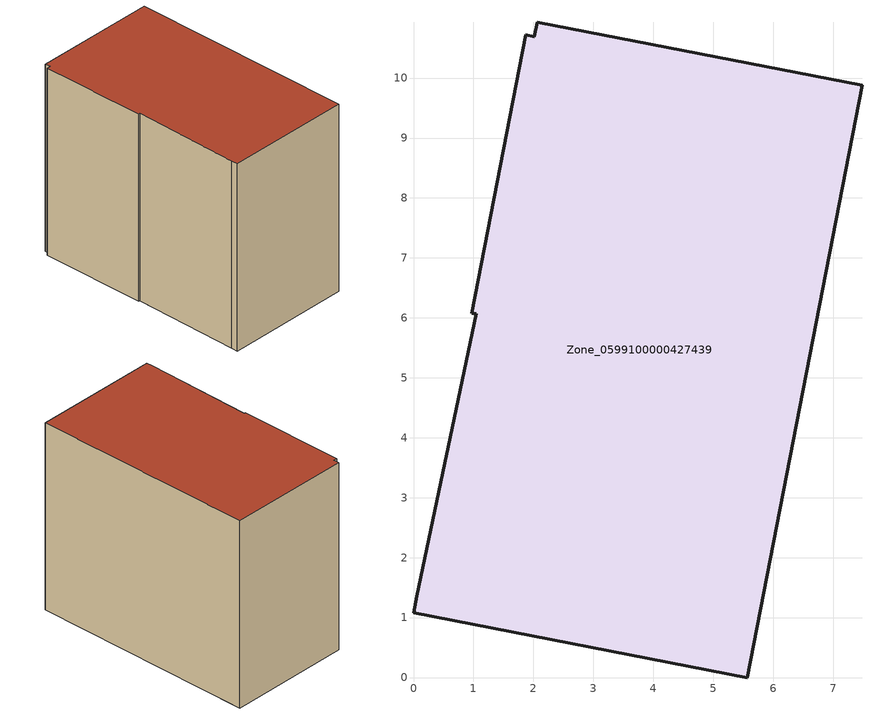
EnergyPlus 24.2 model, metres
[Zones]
Zone_0599100000427439
 floor ground (C_G): 1.87,10.72 2.02,10.69 2.07,10.93 7.48,9.88 5.57,0 0,1.08 0.05,1.35 1.04,6.07 0.97,6.08 z0
 wall outside (C_F): 0,1.08 5.57,0 7.48,9.88 2.07,10.93 2.02,10.69 1.87,10.72 0.97,6.08 1.04,6.07 0.05,1.35 0,1.08 z0:8.47
 roof outside (C_R): 2.02,10.69 1.87,10.72 0.97,6.08 1.04,6.07 0.05,1.35 0,1.08 5.57,0 7.48,9.88 2.07,10.93 z8.47
[BUILDING]
Pand.0599100000427439: North Axis=0; Terrain=City; Loads Convergence Tolerance Value=0.04; Temperature Convergence Tolerance Value=0.4; Solar Distribution=FullExterior; Maximum Number of Warmup Days=25; Minimum Number of Warmup Days=1
[Site:Location]
Rotterdam.The.Hague.AP_ZH_NLD Design_Conditions: Latitude=51.96; Longitude=4.45; Time Zone=1; Elevation=-4.5
[SITE:GROUNDTEMPERATURE:BUILDINGSURFACE]
18, 18, 18, 18, 18, 18, 18, 18, 18, 18, 18, 18
[MATERIAL] Thermal Absorptance=0.9; Solar Absorptance=0.7; Visible Absorptance=0.7
Name | Roughness | Thickness | Conductivity | Density | Specific Heat
G.TC.2006-2014 | MediumSmooth | 0.15 | 0.06 | 540 | 1210
F.TC.2006-2014 | Rough | 0.3 | 0.12 | 1920 | 840
R.TC.2006-2014 | MediumRough | 0.2 | 0.08 | 1500 | 1000
[CONSTRUCTION]
C_G: G.TC.2006-2014
C_F: F.TC.2006-2014
C_R: R.TC.2006-2014
[ZONE]
Zone_0599100000427439: Type=1; Multiplier=1; Ceiling Height=Autocalculate; Volume=Autocalculate; Floor Area=autocalculate; Part of Total Floor Area=Yes
[ZONEINFILTRATION:DESIGNFLOWRATE]
Infil_Zone_0599100000427439: Zone or ZoneList or Space or SpaceList=Zone_0599100000427439; Schedule=AlwaysOn; Design Flow Rate Calculation Method=Flow/Area; Flow Rate per Floor Area=0.0015; Constant Term Coefficient=1; Temperature Term Coefficient=0; Velocity Term Coefficient=0; Velocity Squared Term Coefficient=0
[HVACTEMPLATE:ZONE:IDEALLOADSAIRSYSTEM]
Zone_0599100000427439: Maximum Heating Supply Air Temperature=50; Minimum Cooling Supply Air Temperature=13; Maximum Heating Supply Air Humidity Ratio=0.0156; Minimum Cooling Supply Air Humidity Ratio=0.0077; Heating Limit=NoLimit; Cooling Limit=NoLimit; Dehumidification Control Type=ConstantSensibleHeatRatio; Cooling Sensible Heat Ratio=0.7; Dehumidification Setpoint=60; Humidification Control Type=None; Humidification Setpoint=30; Outdoor Air Method=None; Outdoor Air Flow Rate per Person=0.00944; Outdoor Air Flow Rate per Zone Floor Area=0; Outdoor Air Flow Rate per Zone=0; Demand Controlled Ventilation Type=None; Outdoor Air Economizer Type=NoEconomizer; Heat Recovery Type=None; Sensible Heat Recovery Effectiveness=0.7; Latent Heat Recovery Effectiveness=0.65
[ZONECONTROL:THERMOSTAT]
ThermostatControl_Zone_0599100000427439: Zone or ZoneList=Zone_0599100000427439; Control Type Schedule=DualSetpointControlType; Control 1=Thermostat_Zone_0599100000427439; Temperature Difference Between Cutout And Setpoint=0
[THERMOSTATSETPOINT:DUALSETPOINT]
Thermostat_Zone_0599100000427439: Heating Setpoint Temperature Schedule=HeatingSetpoint_Zone_0599100000427439; Cooling Setpoint Temperature Schedule=CoolingSetpoint_Zone_0599100000427439
[SCHEDULE:COMPACT]
HeatingSetpoint_Zone_0599100000427439: Through: 12/31, For: AllDays, Until: 24:00, 21
CoolingSetpoint_Zone_0599100000427439: Through: 12/31, For: AllDays, Until: 24:00, 24
DualSetpointControlType: Through: 12/31, For: AllDays, Until: 24:00, 4
AlwaysOn: Through: 12/31, For: AllDays, Until: 24:00, 1
